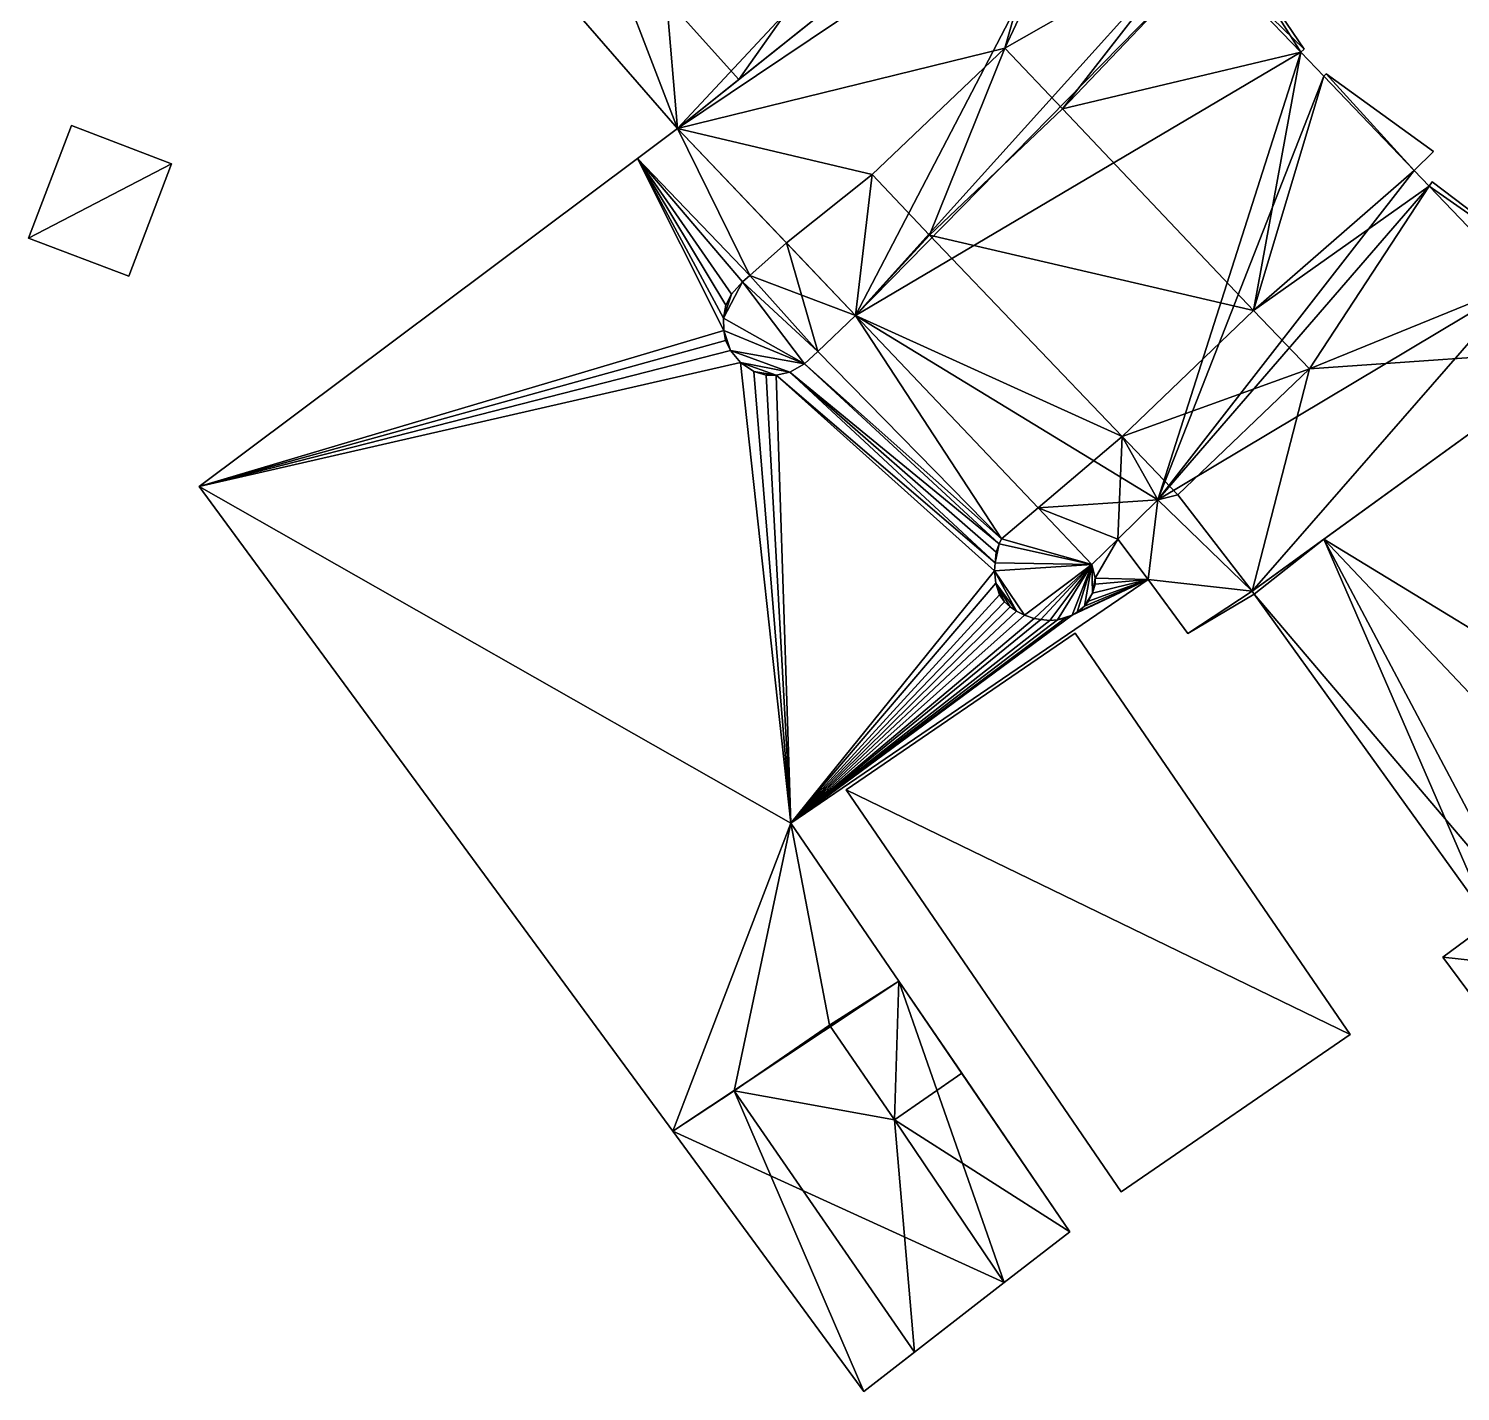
# Model space of a CAD drawing. Header units: inches. Extents: x 92123 to 92822, y 437993 to 438384.
# Drawn here: x 92207.5 to 92257.9, y 437992.6 to 438040.5 of the extents above; entities that cross this region are included whole.
import ezdxf

# ---------------------------------------------------------------- set-up
doc = ezdxf.new("R2010")
doc.units = ezdxf.units.IN
doc.header["$MEASUREMENT"] = 0
doc.layers.add('9200_4380_building', color=10, linetype='Continuous')

msp = doc.modelspace()

# ---------------------------------------------------------------- meshes
at = {"layer": '9200_4380_building'}
mesh = msp.add_polyface(dxfattribs=at)
corners = [(92243.146, 438048.313, 13.775), (92240.684, 438049.647, 15.925), (92242.944, 438047.048, 13.025), (92244.25, 438048.09, 13.025), (92243.645, 438048.738, 13.025), (92240.148, 438052.485, 13.78), (92240.148, 438052.485, 13.025), (92239.738, 438052.109, 13.775), (92243.645, 438048.738, 13.751), (92244.25, 438048.09, -1.416), (92242.473, 438049.993, -1.416), (92242.473, 438049.993, 15.14), (92243.02, 438050.5, 15.139), (92243.02, 438050.5, -1.416), (92241.77, 438051.82, -1.416), (92242.351, 438051.207, 15.925), (92241.77, 438051.82, 15.199), (92241.257, 438051.297, -1.416), (92241.257, 438051.297, 15.21), (92239.708, 438052.956, 13.025), (92239.708, 438052.956, -1.416), (92227.58, 438044.25, -1.416), (92227.58, 438044.25, 11.875), (92236.886, 438050.93, 13.025), (92238.476, 438052.072, 15.875), (92227.58, 438044.25, 13.025), (92225.47, 438042.65, 11.875), (92225.47, 438042.65, -1.416), (92230.37, 438037.02, -1.416), (92230.37, 438037.02, 11.875), (92242.292, 438046.528, 13.025), (92232.529, 438038.742, 13.025), (92232.529, 438038.742, 11.875), (92240.571, 438049.778, 15.922), (92240.571, 438049.778, 15.875), (92240.684, 438049.647, 15.739), (92229.974, 438041.575, 11.875), (92229.974, 438041.575, 15.875), (92239.981, 438049.294, 15.875)]
mesh.append_faces([[corners[k] for k in face] for face in [(2, 35, 30), (38, 35, 34), (30, 35, 38), (32, 36, 29), (26, 36, 22), (29, 36, 26), (8, 11, 0), (1, 11, 15), (0, 11, 1), (11, 12, 15), (38, 37, 31), (30, 38, 31), (23, 25, 37), (38, 23, 37), (21, 17, 10), (14, 13, 17), (17, 13, 10), (21, 20, 17), (21, 10, 28), (27, 21, 28), (28, 10, 9), (38, 24, 23), (34, 24, 38), (18, 7, 1), (18, 5, 7), (15, 18, 1), (15, 16, 18), (1, 7, 33), (7, 19, 24), (33, 7, 24), (6, 19, 7), (31, 37, 36), (31, 36, 32), (37, 25, 36), (25, 22, 36), (1, 33, 34), (1, 34, 35), (2, 1, 35), (33, 24, 34), (9, 3, 2), (32, 9, 30), (29, 28, 32), (2, 30, 9), (28, 9, 32), (30, 31, 32), (29, 26, 28), (26, 27, 28), (21, 27, 26), (21, 26, 22), (22, 25, 23), (20, 23, 19), (20, 21, 23), (23, 24, 19), (21, 22, 23), (20, 6, 17), (6, 18, 17), (5, 18, 6), (19, 6, 20), (14, 17, 16), (17, 18, 16), (16, 12, 14), (15, 12, 16), (12, 13, 14), (12, 11, 10), (12, 10, 13), (11, 4, 10), (11, 8, 4), (4, 3, 9), (4, 9, 10), (8, 0, 4), (5, 6, 7), (3, 0, 2), (3, 4, 0), (0, 1, 2)]])
mesh = msp.add_polyface(dxfattribs=at)
corners = [(92231.99, 438030.343, 26.274), (92232.656, 438031.615, 26.274), (92232.269, 438031.187, 26.274), (92232.909, 438031.841, 26.274), (92235.309, 438029.172, 26.274), (92234.197, 438032.993, 26.274), (92241.889, 438039.838, 30.249), (92237.214, 438035.393, 30.249), (92239.24, 438033.262, 30.249), (92243.915, 438037.706, 30.249), (92237.214, 438035.393, 26.518), (92241.889, 438039.838, 26.518), (92230.37, 438037.02, 26.518), (92244.25, 438048.09, 26.518), (92236.632, 438030.429, 26.518), (92239.24, 438033.262, 26.518), (92234.197, 438032.993, 26.518), (92234.197, 438032.993, 23.574), (92230.37, 438037.02, 23.574), (92232.909, 438031.841, 23.574), (92228.958, 438035.963, 23.574), (92232.909, 438031.841, 0.858), (92228.958, 438035.963, 0.858), (92228.958, 438035.963, -1.228), (92232.909, 438031.841, -1.228), (92232.269, 438031.187, -1.228), (92232.071, 438030.794, 0.858), (92232.269, 438031.187, 0.858), (92232.656, 438031.615, -1.228), (92232.656, 438031.615, 0.858), (92244.25, 438048.09, -1.228), (92245.273, 438047.024, -1.228), (92230.37, 438037.02, -1.228), (92236.632, 438030.429, -1.228), (92231.99, 438030.343, -1.228), (92236.632, 438030.429, 26.274), (92232.071, 438030.794, 26.274), (92243.915, 438037.706, 26.518)]
mesh.append_faces([[corners[k] for k in face] for face in [(0, 1, 2), (3, 4, 5), (6, 7, 8), (6, 8, 9), (10, 11, 12), (12, 11, 13), (10, 14, 15), (16, 14, 10), (12, 16, 10), (17, 18, 19), (18, 20, 19), (21, 22, 23), (21, 23, 24), (25, 26, 27), (28, 25, 29), (25, 27, 29), (24, 28, 21), (28, 29, 21), (30, 31, 32), (32, 33, 24), (23, 32, 24), (28, 34, 25), (32, 31, 33), (14, 16, 35), (16, 5, 35), (18, 5, 12), (17, 5, 18), (5, 16, 12), (29, 27, 1), (27, 2, 1), (27, 26, 36), (27, 36, 2), (17, 19, 5), (19, 3, 5), (1, 19, 29), (3, 19, 1), (19, 21, 29), (8, 7, 15), (7, 10, 15), (9, 8, 37), (8, 15, 37), (37, 11, 6), (11, 10, 6), (10, 7, 6), (19, 20, 21), (20, 22, 21), (22, 18, 32), (20, 18, 22), (22, 32, 23), (18, 13, 30), (12, 13, 18), (18, 30, 32)]])
mesh = msp.add_polyface(dxfattribs=at)
corners = [(92241.889, 438039.838, 26.518), (92248.53, 438043.63, 26.518), (92245.273, 438047.024, 26.518), (92243.915, 438037.706, 26.518), (92249.049, 438043.09, 26.518), (92252.305, 438039.696, 26.518), (92244.25, 438048.09, 26.518), (92253.2, 438038.94, 24.249), (92253.114, 438038.854, 24.249), (92256.302, 438035.532, 24.249), (92252.43, 438039.81, 24.249), (92249.76, 438043.74, 24.249), (92252.305, 438039.696, 24.249), (92249.049, 438043.09, 24.249), (92248.69, 438043.74, 24.249), (92245.97, 438047.69, 24.249), (92245.273, 438047.024, 24.249), (92248.53, 438043.63, 24.249), (92253.2, 438038.94, -1.228), (92256.98, 438036.2, -1.228), (92256.302, 438035.532, -1.228), (92236.632, 438030.429, -1.228), (92249.049, 438043.09, -1.228), (92252.305, 438039.696, -1.228), (92253.114, 438038.854, -1.228), (92245.273, 438047.024, -1.228), (92248.53, 438043.63, -1.228), (92249.76, 438043.74, -1.228), (92252.43, 438039.81, -1.228), (92245.97, 438047.69, -1.228), (92248.69, 438043.74, -1.228), (92241.889, 438039.838, 30.249), (92243.915, 438037.706, 30.249), (92253.114, 438038.854, 26.518), (92244.25, 438048.09, -1.228), (92256.98, 438036.2, 24.249)]
mesh.append_faces([[corners[k] for k in face] for face in [(0, 1, 2), (0, 3, 1), (4, 3, 5), (1, 3, 4), (0, 2, 6), (7, 8, 9), (10, 11, 12), (11, 13, 12), (14, 15, 16), (14, 16, 17), (18, 19, 20), (21, 22, 23), (24, 18, 20), (21, 25, 26), (22, 27, 28), (23, 22, 28), (21, 26, 22), (26, 29, 30), (26, 25, 29), (3, 31, 32), (9, 8, 33), (12, 13, 5), (13, 4, 5), (17, 16, 2), (17, 2, 1), (6, 16, 34), (2, 16, 6), (16, 25, 34), (4, 13, 17), (17, 13, 26), (1, 4, 17), (13, 22, 26), (33, 8, 12), (12, 8, 23), (5, 33, 12), (8, 24, 23), (29, 25, 16), (29, 16, 15), (30, 29, 14), (29, 15, 14), (14, 17, 26), (14, 26, 30), (27, 22, 11), (22, 13, 11), (28, 27, 10), (27, 11, 10), (10, 12, 23), (10, 23, 28), (18, 24, 8), (18, 8, 7), (19, 18, 7), (19, 7, 35)]])
mesh = msp.add_polyface(dxfattribs=at)
corners = [(92250.649, 438030.604, 30.249), (92246.014, 438026.17, 30.249), (92252.611, 438028.552, 30.249), (92247.976, 438024.118, 30.249), (92260.76, 438032.24, 24.249), (92256.93, 438035.14, 24.249), (92256.832, 438034.98, 24.249), (92260.083, 438031.592, 24.249), (92256.832, 438034.98, 26.518), (92252.611, 438028.552, 26.518), (92260.083, 438031.592, 26.518), (92262.34, 438029.24, 26.518), (92252.305, 438039.696, 26.518), (92243.915, 438037.706, 26.518), (92250.649, 438030.604, 26.518), (92253.114, 438038.854, 26.518), (92256.302, 438035.532, 26.518), (92239.24, 438033.262, 26.518), (92246.014, 438026.17, 26.518), (92250.6, 438020.73, 26.518), (92256.98, 438036.2, 24.249), (92253.2, 438038.94, 24.249), (92256.302, 438035.532, 24.249), (92256.302, 438035.532, -1.228), (92256.832, 438034.98, -1.228), (92247.276, 438023.941, -1.228), (92260.083, 438031.592, -1.228), (92262.34, 438029.24, -1.228), (92250.6, 438020.73, -1.228), (92260.76, 438032.24, -1.228), (92256.93, 438035.14, -1.228), (92253.114, 438038.854, -1.228), (92236.632, 438030.429, -1.228), (92252.305, 438039.696, -1.228), (92247.976, 438024.118, 26.518), (92256.98, 438036.2, -1.228), (92250.6, 438020.73, 23.433)]
mesh.append_faces([[corners[k] for k in face] for face in [(0, 1, 2), (1, 3, 2), (4, 5, 6), (4, 6, 7), (8, 9, 10), (10, 9, 11), (12, 13, 14), (15, 12, 14), (16, 14, 8), (9, 8, 14), (14, 13, 17), (14, 17, 18), (11, 9, 19), (15, 14, 16), (20, 21, 22), (23, 24, 25), (26, 27, 28), (29, 24, 30), (25, 26, 28), (31, 23, 25), (24, 29, 26), (25, 24, 26), (32, 33, 25), (33, 31, 25), (14, 18, 0), (18, 1, 0), (9, 14, 2), (14, 0, 2), (2, 3, 9), (3, 34, 9), (3, 1, 18), (3, 18, 34), (7, 6, 8), (7, 8, 10), (22, 15, 16), (8, 6, 22), (22, 6, 23), (16, 8, 22), (6, 24, 23), (7, 11, 27), (10, 11, 7), (7, 27, 26), (20, 22, 35), (22, 23, 35), (30, 24, 6), (30, 6, 5), (29, 30, 4), (30, 5, 4), (4, 7, 26), (4, 26, 29), (27, 11, 36)]])
mesh = msp.add_polyface(dxfattribs=at)
corners = [(92212.556, 438035.772, 1.645), (92207.522, 438033.16, 0.232), (92211.048, 438031.816, 0.328), (92209.03, 438037.117, 1.548), (92207.522, 438033.16, -1.531), (92209.03, 438037.117, -1.531), (92212.556, 438035.772, -1.531), (92211.048, 438031.816, -1.531)]
mesh.append_faces([[corners[k] for k in face] for face in [(0, 2, 6), (2, 7, 6), (2, 1, 7), (1, 4, 7), (5, 4, 1), (5, 1, 3), (6, 5, 3), (6, 3, 0), (7, 4, 6), (4, 5, 6), (0, 3, 1), (0, 1, 2)]])
mesh = msp.add_polyface(dxfattribs=at)
corners = [(92241.705, 438020.601, -1.228), (92241.705, 438020.601, 0.858), (92241.881, 438020.36, 0.858), (92241.881, 438020.36, -1.228), (92236.92, 437992.57, -1.228), (92238.707, 437993.953, 2.546), (92236.92, 437992.57, 2.546), (92241.87, 437996.4, -1.228), (92241.87, 437996.4, 3.624), (92238.707, 437993.953, 3.624), (92244.18, 437998.19, 3.624), (92244.18, 437998.19, -1.228), (92238.158, 438007.008, 0.858), (92240.373, 438003.764, 0.858), (92238.158, 438007.008, -1.228), (92240.373, 438003.764, 3.624), (92234.36, 438012.57, -1.228), (92234.36, 438012.57, 0.858), (92246.93, 438021.14, 0.858), (92246.93, 438021.14, -1.228), (92213.53, 438024.42, -1.228), (92213.53, 438024.42, 0.858), (92228.958, 438035.963, 0.858), (92228.958, 438035.963, -1.228), (92230.199, 438001.722, 2.546), (92230.199, 438001.722, 0.858), (92230.199, 438001.722, -1.228), (92238.008, 438002.131, 0.858), (92235.712, 438005.457, 3.624), (92238.008, 438002.131, 3.624), (92235.712, 438005.457, 0.858), (92232.361, 438003.144, 2.546), (92232.361, 438003.144, 0.858), (92232.361, 438003.144, 3.624), (92245.865, 438022.559, 0.858), (92245.865, 438022.559, -1.228), (92244.956, 438021.669, 0.858), (92244.956, 438021.669, -1.228), (92245.073, 438021.191, 0.858), (92245.073, 438021.191, -1.228), (92245.072, 438020.978, 0.858), (92245.072, 438020.978, -1.228), (92244.979, 438020.658, -1.228), (92244.979, 438020.658, 0.858), (92244.835, 438020.382, -1.228), (92244.835, 438020.382, 0.858), (92244.691, 438020.209, -1.228), (92244.691, 438020.209, 0.858), (92244.439, 438019.995, 0.858), (92244.439, 438019.995, -1.228), (92244.259, 438019.883, -1.228), (92244.259, 438019.883, 0.858), (92244.008, 438019.776, 0.858), (92244.008, 438019.776, -1.228), (92243.738, 438019.722, 0.858), (92243.738, 438019.722, -1.228), (92243.472, 438019.702, -1.228), (92243.472, 438019.702, 0.858), (92243.161, 438019.732, -1.228), (92243.161, 438019.732, 0.858), (92242.916, 438019.774, -1.228), (92242.916, 438019.774, 0.858), (92242.587, 438019.89, 0.858), (92242.587, 438019.89, -1.228), (92242.304, 438020.027, -1.228), (92242.304, 438020.027, 0.858), (92242.078, 438020.182, -1.228), (92242.078, 438020.182, 0.858), (92232.909, 438031.841, -1.228), (92232.656, 438031.615, -1.228), (92231.995, 438029.909, -1.228), (92232.051, 438029.549, -1.228), (92233.488, 438028.337, -1.228), (92233.836, 438028.334, -1.228), (92232.234, 438029.201, -1.228), (92232.269, 438031.187, -1.228), (92234.842, 438028.728, -1.228), (92241.686, 438022.399, -1.228), (92234.32, 438028.441, -1.228), (92232.071, 438030.794, -1.228), (92231.99, 438030.343, -1.228), (92232.581, 438028.774, -1.228), (92233.048, 438028.468, -1.228), (92241.582, 438022.099, -1.228), (92241.771, 438022.579, -1.228), (92235.309, 438029.172, -1.228), (92241.546, 438021.732, -1.228), (92241.528, 438021.452, -1.228), (92241.572, 438021.019, -1.228), (92241.572, 438021.019, 0.858), (92241.528, 438021.452, 0.858), (92241.546, 438021.732, 0.858), (92241.582, 438022.099, 0.858), (92241.686, 438022.399, 0.858), (92241.771, 438022.579, 0.858), (92235.309, 438029.172, 0.858), (92234.842, 438028.728, 0.858), (92234.32, 438028.441, 0.858), (92233.836, 438028.334, 0.858), (92233.488, 438028.337, 0.858), (92233.048, 438028.468, 0.858), (92232.581, 438028.774, 0.858), (92232.234, 438029.201, 0.858), (92232.051, 438029.549, 0.858), (92231.995, 438029.909, 0.858), (92231.99, 438030.343, 0.858), (92232.071, 438030.794, 0.858), (92232.269, 438031.187, 0.858), (92232.656, 438031.615, 0.858), (92232.909, 438031.841, 0.858)]
mesh.append_faces([[corners[k] for k in face] for face in [(5, 31, 6), (31, 24, 6), (29, 8, 10), (29, 9, 8), (28, 33, 29), (33, 9, 29), (10, 15, 29), (67, 17, 65), (65, 17, 62), (62, 17, 61), (61, 17, 59), (59, 17, 57), (57, 17, 54), (54, 17, 52), (52, 17, 51), (51, 18, 48), (48, 18, 47), (47, 18, 45), (45, 18, 43), (51, 17, 18), (40, 18, 38), (38, 18, 34), (43, 18, 40), (100, 101, 17), (12, 17, 30), (30, 27, 12), (2, 17, 67), (12, 27, 13), (2, 1, 17), (17, 1, 89), (104, 21, 103), (109, 22, 108), (108, 22, 107), (107, 22, 106), (106, 22, 105), (105, 22, 104), (104, 22, 21), (103, 21, 102), (17, 101, 21), (25, 32, 17), (17, 99, 100), (17, 89, 90), (99, 17, 98), (102, 21, 101), (98, 17, 90), (94, 95, 96), (36, 38, 34), (25, 17, 21), (93, 94, 96), (97, 93, 96), (97, 92, 93), (17, 32, 30), (97, 98, 91), (97, 91, 92), (98, 90, 91), (68, 23, 109), (23, 22, 109), (109, 108, 69), (109, 69, 68), (108, 107, 75), (108, 75, 69), (107, 106, 75), (106, 79, 75), (106, 105, 79), (105, 80, 79), (70, 80, 104), (80, 105, 104), (71, 70, 104), (71, 104, 103), (74, 71, 103), (74, 103, 102), (81, 74, 101), (74, 102, 101), (82, 81, 101), (82, 101, 100), (72, 82, 100), (72, 100, 99), (73, 72, 99), (73, 99, 98), (78, 73, 98), (78, 98, 97), (76, 78, 97), (76, 97, 96), (85, 76, 95), (76, 96, 95), (84, 85, 94), (85, 95, 94), (94, 93, 84), (93, 77, 84), (93, 92, 83), (93, 83, 77), (92, 91, 86), (92, 86, 83), (91, 90, 87), (91, 87, 86), (88, 87, 89), (87, 90, 89), (0, 88, 89), (0, 89, 1), (66, 16, 3), (3, 16, 0), (0, 16, 88), (88, 16, 87), (87, 16, 73), (86, 87, 73), (78, 86, 73), (78, 83, 86), (84, 76, 85), (84, 77, 76), (72, 16, 82), (83, 78, 77), (82, 16, 81), (81, 16, 20), (74, 81, 20), (23, 70, 20), (23, 80, 70), (23, 79, 80), (23, 75, 79), (76, 77, 78), (23, 69, 75), (71, 74, 20), (26, 20, 16), (14, 26, 16), (14, 7, 26), (11, 7, 14), (26, 7, 4), (19, 16, 50), (41, 19, 42), (72, 73, 16), (37, 35, 39), (70, 71, 20), (68, 69, 23), (39, 35, 19), (41, 39, 19), (42, 19, 44), (44, 19, 46), (46, 19, 49), (49, 19, 50), (50, 16, 53), (53, 16, 55), (55, 16, 56), (56, 16, 58), (66, 64, 16), (60, 16, 63), (58, 16, 60), (16, 64, 63), (66, 3, 67), (3, 2, 67), (64, 66, 65), (66, 67, 65), (63, 64, 62), (64, 65, 62), (60, 63, 62), (60, 62, 61), (58, 60, 59), (60, 61, 59), (56, 58, 57), (58, 59, 57), (55, 56, 54), (56, 57, 54), (53, 55, 54), (53, 54, 52), (50, 53, 52), (50, 52, 51), (49, 50, 48), (50, 51, 48), (46, 49, 48), (46, 48, 47), (44, 46, 45), (46, 47, 45), (42, 44, 43), (44, 45, 43), (41, 42, 40), (42, 43, 40), (39, 41, 40), (39, 40, 38), (38, 36, 37), (38, 37, 39), (35, 37, 36), (35, 36, 34), (19, 35, 34), (19, 34, 18), (9, 33, 31), (9, 31, 5), (32, 25, 24), (32, 24, 31), (31, 28, 30), (33, 28, 31), (31, 30, 32), (13, 27, 15), (27, 29, 15), (27, 30, 28), (27, 28, 29), (25, 21, 20), (25, 20, 26), (26, 4, 25), (4, 6, 25), (6, 24, 25), (23, 20, 22), (20, 21, 22), (18, 17, 16), (18, 16, 19), (14, 16, 12), (16, 17, 12), (14, 13, 11), (13, 10, 11), (15, 10, 13), (12, 13, 14), (10, 8, 7), (10, 7, 11), (8, 9, 5), (8, 5, 7), (7, 5, 4), (4, 5, 6), (3, 0, 2), (0, 1, 2)]])
mesh = msp.add_polyface(dxfattribs=at)
corners = [(92234.32, 438028.441, 26.274), (92232.234, 438029.201, 26.274), (92232.581, 438028.774, 26.274), (92234.842, 438028.728, 26.274), (92231.995, 438029.909, 26.274), (92232.051, 438029.549, 26.274), (92231.99, 438030.343, 26.274), (92232.656, 438031.615, 26.274), (92232.269, 438031.187, 26.274), (92232.071, 438030.794, 26.274), (92235.309, 438029.172, 26.274), (92232.909, 438031.841, 26.274), (92234.197, 438032.993, 26.274), (92236.632, 438030.429, 26.274), (92236.632, 438030.429, 26.518), (92246.014, 438026.17, 26.518), (92239.24, 438033.262, 26.518), (92235.309, 438029.172, 0.858), (92234.842, 438028.728, 0.858), (92234.842, 438028.728, -1.228), (92235.309, 438029.172, -1.228), (92232.581, 438028.774, 0.858), (92232.234, 438029.201, 0.858), (92232.234, 438029.201, -1.228), (92232.581, 438028.774, -1.228), (92232.051, 438029.549, 0.858), (92232.051, 438029.549, -1.228), (92231.995, 438029.909, 0.858), (92231.995, 438029.909, -1.228), (92231.99, 438030.343, 0.858), (92231.99, 438030.343, -1.228), (92232.071, 438030.794, -1.228), (92232.071, 438030.794, 0.858), (92232.269, 438031.187, -1.228), (92236.632, 438030.429, -1.228), (92236.632, 438030.429, 23.687), (92235.309, 438029.172, 23.687), (92232.909, 438031.841, -1.228), (92232.656, 438031.615, -1.228), (92234.32, 438028.441, -1.228)]
mesh.append_faces([[corners[k] for k in face] for face in [(0, 1, 2), (3, 4, 1), (1, 4, 5), (3, 6, 4), (3, 7, 6), (6, 8, 9), (3, 10, 7), (7, 10, 11), (12, 10, 13), (14, 15, 16), (17, 18, 19), (17, 19, 20), (21, 22, 23), (21, 23, 24), (22, 25, 23), (25, 26, 23), (25, 27, 26), (27, 28, 26), (27, 29, 30), (27, 30, 28), (31, 30, 29), (31, 29, 32), (33, 31, 32), (20, 34, 17), (34, 35, 17), (35, 36, 17), (37, 34, 20), (38, 37, 20), (19, 38, 20), (19, 30, 38), (33, 30, 31), (19, 28, 30), (19, 23, 28), (28, 23, 26), (19, 39, 23), (23, 39, 24), (13, 10, 35), (10, 36, 35), (18, 36, 3), (17, 36, 18), (36, 10, 3), (32, 29, 9), (29, 6, 9), (4, 6, 27), (6, 29, 27), (5, 4, 27), (5, 27, 25), (1, 5, 25), (1, 25, 22), (2, 1, 21), (1, 22, 21)]])
mesh = msp.add_polyface(dxfattribs=at)
corners = [(92241.686, 438022.399, 26.274), (92241.582, 438022.099, 26.274), (92241.546, 438021.732, 26.274), (92234.842, 438028.728, 26.274), (92232.234, 438029.201, 26.274), (92234.32, 438028.441, 26.274), (92232.581, 438028.774, 26.274), (92233.836, 438028.334, 26.274), (92233.048, 438028.468, 26.274), (92233.488, 438028.337, 26.274), (92241.572, 438021.019, 0.858), (92241.572, 438021.019, -1.228), (92241.705, 438020.601, -1.228), (92241.528, 438021.452, 0.858), (92241.528, 438021.452, -1.228), (92241.546, 438021.732, -1.228), (92241.546, 438021.732, 0.858), (92241.582, 438022.099, -1.228), (92241.582, 438022.099, 0.858), (92241.686, 438022.399, 0.858), (92243.064, 438023.66, 23.687), (92236.632, 438030.429, 23.687), (92243.064, 438023.66, -1.228), (92236.632, 438030.429, -1.228), (92234.842, 438028.728, 0.858), (92234.32, 438028.441, 0.858), (92234.842, 438028.728, -1.228), (92234.32, 438028.441, -1.228), (92233.836, 438028.334, 0.858), (92233.836, 438028.334, -1.228), (92233.488, 438028.337, 0.858), (92233.488, 438028.337, -1.228), (92233.048, 438028.468, 0.858), (92233.048, 438028.468, -1.228), (92232.581, 438028.774, 0.858), (92232.581, 438028.774, -1.228), (92241.528, 438021.452, 26.274), (92241.686, 438022.399, -1.228), (92241.705, 438020.601, 26.274), (92241.572, 438021.019, 26.274), (92243.064, 438023.66, 26.274), (92236.632, 438030.429, 26.274), (92243.064, 438023.66, 26.518), (92236.632, 438030.429, 26.518)]
mesh.append_faces([[corners[k] for k in face] for face in [(0, 1, 2), (3, 4, 5), (5, 6, 7), (7, 8, 9), (7, 6, 8), (10, 11, 12), (10, 13, 14), (10, 14, 11), (15, 14, 16), (14, 13, 16), (17, 15, 18), (15, 16, 18), (17, 18, 19), (20, 21, 22), (21, 23, 22), (24, 25, 26), (25, 27, 26), (25, 28, 27), (28, 29, 27), (28, 30, 29), (30, 31, 29), (30, 32, 31), (32, 33, 31), (32, 34, 33), (34, 35, 33), (19, 18, 1), (18, 16, 2), (18, 2, 1), (16, 13, 2), (13, 36, 2), (35, 27, 29), (33, 29, 31), (33, 35, 29), (17, 37, 15), (38, 39, 10), (20, 40, 41), (21, 20, 41), (40, 42, 43), (40, 43, 41), (8, 6, 32), (6, 34, 32), (9, 8, 30), (8, 32, 30), (7, 9, 28), (9, 30, 28), (5, 7, 25), (7, 28, 25), (3, 5, 25), (3, 25, 24), (39, 36, 10), (36, 13, 10)]])
mesh = msp.add_polyface(dxfattribs=at)
corners = [(92236.632, 438030.429, 23.687), (92235.309, 438029.172, 23.687), (92241.771, 438022.579, 23.687), (92243.064, 438023.66, 23.687), (92241.771, 438022.579, 0.858), (92235.309, 438029.172, -1.228), (92241.771, 438022.579, -1.228), (92235.309, 438029.172, 0.858), (92236.632, 438030.429, -1.228), (92243.064, 438023.66, -1.228)]
mesh.append_faces([[corners[k] for k in face] for face in [(6, 5, 8), (6, 8, 9), (9, 8, 0), (9, 0, 3), (6, 9, 4), (9, 3, 4), (3, 2, 4), (7, 0, 8), (1, 0, 7), (7, 8, 5), (2, 1, 7), (2, 7, 4), (4, 7, 5), (4, 5, 6), (3, 0, 2), (0, 1, 2)]])
mesh = msp.add_polyface(dxfattribs=at)
corners = [(92241.528, 438021.452, 26.274), (92242.304, 438020.027, 26.274), (92242.587, 438019.89, 26.274), (92241.572, 438021.019, 26.274), (92241.881, 438020.36, 26.274), (92242.078, 438020.182, 26.274), (92241.705, 438020.601, 26.274), (92241.546, 438021.732, 26.274), (92244.956, 438021.669, 26.274), (92241.686, 438022.399, 26.274), (92241.771, 438022.579, 26.274), (92243.064, 438023.66, 26.518), (92246.014, 438026.17, 26.518), (92236.632, 438030.429, 26.518), (92242.916, 438019.774, 0.858), (92242.587, 438019.89, 0.858), (92242.916, 438019.774, -1.228), (92242.587, 438019.89, -1.228), (92242.304, 438020.027, 0.858), (92242.304, 438020.027, -1.228), (92242.078, 438020.182, 0.858), (92242.078, 438020.182, -1.228), (92241.881, 438020.36, 0.858), (92241.881, 438020.36, -1.228), (92241.705, 438020.601, 0.858), (92241.705, 438020.601, -1.228), (92241.572, 438021.019, 0.858), (92241.686, 438022.399, -1.228), (92241.582, 438022.099, -1.228), (92241.686, 438022.399, 0.858), (92241.771, 438022.579, -1.228), (92241.771, 438022.579, 0.858), (92243.064, 438023.66, 23.687), (92243.064, 438023.66, -1.228), (92241.771, 438022.579, 23.687), (92243.064, 438023.66, 26.274), (92241.582, 438022.099, 26.274), (92236.632, 438030.429, -1.228), (92247.276, 438023.941, -1.228), (92244.956, 438021.669, -1.228), (92241.546, 438021.732, -1.228), (92241.528, 438021.452, -1.228), (92241.572, 438021.019, -1.228), (92242.916, 438019.774, 26.274)]
mesh.append_faces([[corners[k] for k in face] for face in [(0, 1, 2), (0, 3, 1), (3, 4, 5), (3, 6, 4), (1, 3, 5), (7, 0, 8), (9, 7, 8), (10, 9, 8), (11, 12, 13), (14, 15, 16), (15, 17, 16), (15, 18, 19), (15, 19, 17), (18, 20, 21), (18, 21, 19), (20, 22, 23), (20, 23, 21), (22, 24, 25), (22, 25, 23), (24, 26, 25), (27, 28, 29), (30, 27, 29), (30, 29, 31), (31, 32, 33), (34, 32, 31), (31, 33, 30), (32, 34, 10), (32, 10, 35), (29, 36, 9), (37, 38, 33), (27, 30, 39), (40, 27, 39), (39, 41, 40), (17, 19, 41), (41, 19, 42), (42, 19, 21), (23, 42, 21), (25, 42, 23), (6, 26, 24), (4, 6, 24), (4, 24, 22), (5, 4, 20), (4, 22, 20), (1, 5, 18), (5, 20, 18), (2, 1, 18), (2, 18, 15), (43, 2, 14), (2, 15, 14), (9, 34, 29), (10, 34, 9), (34, 31, 29)]])
mesh = msp.add_polyface(dxfattribs=at)
corners = [(92244.691, 438020.209, 26.274), (92244.979, 438020.658, 26.274), (92244.956, 438021.669, 26.274), (92245.073, 438021.191, 26.274), (92245.072, 438020.978, 26.274), (92244.835, 438020.382, 26.274), (92247.976, 438024.118, 26.518), (92247.276, 438023.941, 26.518), (92250.6, 438020.73, 26.518), (92246.014, 438026.17, 26.518), (92245.865, 438022.559, 26.518), (92243.064, 438023.66, 26.518), (92252.611, 438028.552, 26.518), (92250.6, 438020.73, 23.433), (92247.276, 438023.941, 23.433), (92250.6, 438020.73, -1.228), (92247.276, 438023.941, -1.228), (92245.865, 438022.559, 0.858), (92244.956, 438021.669, 0.858), (92245.865, 438022.559, -1.228), (92244.956, 438021.669, -1.228), (92245.073, 438021.191, -1.228), (92245.073, 438021.191, 0.858), (92245.072, 438020.978, 0.858), (92245.072, 438020.978, -1.228), (92244.979, 438020.658, 0.858), (92244.979, 438020.658, -1.228), (92244.835, 438020.382, 0.858), (92244.835, 438020.382, -1.228), (92244.691, 438020.209, 0.858), (92244.691, 438020.209, -1.228), (92245.865, 438022.559, 23.433), (92244.439, 438019.995, -1.228), (92243.064, 438023.66, -1.228), (92244.956, 438021.669, 26.518), (92262.34, 438029.24, -1.228), (92262.34, 438029.24, 26.518)]
mesh.append_faces([[corners[k] for k in face] for face in [(0, 1, 2), (2, 1, 3), (1, 4, 3), (5, 1, 0), (6, 7, 8), (6, 9, 7), (7, 9, 10), (10, 9, 11), (12, 6, 8), (13, 14, 15), (14, 16, 15), (17, 18, 19), (18, 20, 19), (21, 20, 22), (20, 18, 22), (22, 23, 21), (23, 24, 21), (23, 25, 26), (23, 26, 24), (25, 27, 28), (25, 28, 26), (27, 29, 30), (27, 30, 28), (19, 16, 17), (16, 14, 17), (14, 31, 17), (20, 30, 32), (20, 26, 30), (30, 26, 28), (21, 24, 26), (20, 21, 26), (16, 19, 33), (5, 0, 29), (5, 29, 27), (1, 5, 27), (1, 27, 25), (4, 1, 23), (1, 25, 23), (3, 4, 22), (4, 23, 22), (22, 18, 3), (18, 2, 3), (8, 7, 13), (7, 14, 13), (7, 10, 14), (10, 31, 14), (18, 31, 2), (18, 17, 31), (31, 10, 2), (10, 34, 2), (15, 35, 13), (36, 8, 13)]])
mesh = msp.add_polyface(dxfattribs=at)
corners = [(92266.288, 438008.647, 3.175), (92265.107, 438009.895, 3.175), (92265.107, 438009.895, 2.775), (92266.288, 438008.647, 0.099), (92265.107, 438009.895, 0.099), (92253.124, 438022.559, 3.475), (92262.34, 438029.24, 0.099), (92253.124, 438022.559, 0.099), (92253.124, 438022.559, 19.475), (92262.34, 438029.24, 19.475), (92272.495, 438007.524, 19.475), (92269.55, 438005.27, 19.475), (92269.55, 438005.27, 3.175), (92272.495, 438007.524, 0.099), (92269.55, 438005.27, 0.099), (92278.59, 438012.19, 0.099), (92278.59, 438012.19, 19.475), (92267.809, 438007.072, 3.175), (92266.288, 438008.647, 19.475), (92267.809, 438007.072, 19.475), (92267.809, 438007.072, 0.099), (92265.107, 438009.895, 19.475), (92263.144, 438011.969, 19.475), (92263.144, 438011.969, 3.475), (92263.144, 438011.969, 2.775), (92267.36, 438015.108, 19.475), (92264.977, 438018.373, 22.026), (92267.36, 438015.108, 22.026), (92264.977, 438018.373, 19.475), (92265.09, 438013.45, 22.026), (92265.09, 438013.45, 19.475), (92262.706, 438016.715, 22.026), (92262.706, 438016.715, 19.475), (92263.144, 438011.969, 0.099)]
mesh.append_faces([[corners[k] for k in face] for face in [(27, 26, 31), (27, 31, 29), (10, 18, 19), (25, 21, 18), (30, 22, 21), (9, 8, 32), (16, 9, 28), (10, 16, 25), (18, 10, 25), (19, 11, 10), (22, 32, 8), (30, 21, 25), (22, 30, 32), (25, 16, 28), (9, 32, 28), (12, 17, 14), (17, 20, 14), (2, 24, 4), (24, 33, 4), (7, 24, 5), (33, 24, 7), (24, 23, 5), (14, 20, 13), (13, 20, 3), (4, 13, 3), (4, 15, 13), (33, 6, 15), (7, 6, 33), (33, 15, 4), (28, 32, 31), (28, 31, 26), (29, 31, 30), (31, 32, 30), (27, 29, 25), (29, 30, 25), (25, 28, 26), (25, 26, 27), (11, 19, 17), (11, 17, 12), (22, 8, 5), (22, 5, 23), (18, 21, 1), (18, 1, 0), (24, 1, 23), (24, 2, 1), (1, 21, 23), (21, 22, 23), (20, 17, 0), (3, 20, 0), (17, 19, 18), (17, 18, 0), (15, 6, 9), (15, 9, 16), (16, 10, 15), (10, 13, 15), (14, 13, 12), (13, 10, 12), (10, 11, 12), (5, 9, 6), (8, 9, 5), (5, 6, 7), (4, 3, 2), (3, 0, 2), (0, 1, 2)]])
mesh = msp.add_polyface(dxfattribs=at)
corners = [(92246.93, 438021.14, 23.433), (92247.276, 438023.941, 23.433), (92245.865, 438022.559, 23.433), (92248.33, 438019.24, 23.433), (92250.6, 438020.73, 23.433), (92250.67, 438020.63, 23.433), (92250.6, 438020.73, -1.228), (92247.276, 438023.941, -1.228), (92250.67, 438020.63, -1.228), (92248.33, 438019.24, -1.228), (92246.93, 438021.14, 0.858), (92246.93, 438021.14, -1.228), (92245.865, 438022.559, 0.858), (92245.865, 438022.559, -1.228)]
mesh.append_faces([[corners[k] for k in face] for face in [(10, 12, 11), (12, 13, 11), (9, 6, 8), (11, 7, 6), (13, 7, 11), (6, 9, 11), (12, 1, 7), (2, 1, 12), (12, 7, 13), (0, 2, 12), (0, 12, 10), (11, 9, 10), (9, 3, 10), (3, 0, 10), (5, 3, 9), (5, 9, 8), (8, 6, 5), (6, 4, 5), (6, 7, 1), (6, 1, 4), (5, 4, 3), (0, 4, 1), (3, 4, 0), (0, 1, 2)]])
mesh = msp.add_polyface(dxfattribs=at)
corners = [(92244.008, 438019.776, 26.274), (92244.259, 438019.883, 26.274), (92243.738, 438019.722, 26.274), (92244.956, 438021.669, 26.274), (92243.472, 438019.702, 26.274), (92243.161, 438019.732, 26.274), (92242.916, 438019.774, 26.274), (92242.587, 438019.89, 26.274), (92241.528, 438021.452, 26.274), (92243.064, 438023.66, 26.274), (92241.771, 438022.579, 26.274), (92244.439, 438019.995, 26.274), (92244.691, 438020.209, 26.274), (92244.956, 438021.669, 26.518), (92245.865, 438022.559, 26.518), (92243.064, 438023.66, 26.518), (92244.691, 438020.209, 0.858), (92244.439, 438019.995, 0.858), (92244.691, 438020.209, -1.228), (92244.439, 438019.995, -1.228), (92244.259, 438019.883, 0.858), (92244.259, 438019.883, -1.228), (92244.008, 438019.776, 0.858), (92244.008, 438019.776, -1.228), (92243.738, 438019.722, 0.858), (92243.738, 438019.722, -1.228), (92243.472, 438019.702, 0.858), (92243.472, 438019.702, -1.228), (92243.161, 438019.732, 0.858), (92243.161, 438019.732, -1.228), (92242.916, 438019.774, 0.858), (92242.916, 438019.774, -1.228), (92244.956, 438021.669, -1.228), (92245.865, 438022.559, -1.228), (92243.064, 438023.66, -1.228), (92241.771, 438022.579, -1.228), (92242.587, 438019.89, -1.228), (92241.528, 438021.452, -1.228)]
mesh.append_faces([[corners[k] for k in face] for face in [(0, 1, 2), (2, 1, 3), (4, 2, 3), (5, 4, 3), (6, 5, 3), (7, 6, 3), (8, 7, 3), (9, 10, 3), (3, 1, 11), (12, 3, 11), (13, 14, 15), (16, 17, 18), (17, 19, 18), (17, 20, 21), (17, 21, 19), (20, 22, 21), (22, 23, 21), (22, 24, 23), (24, 25, 23), (24, 26, 27), (24, 27, 25), (26, 28, 29), (26, 29, 27), (28, 30, 31), (28, 31, 29), (25, 27, 32), (25, 21, 23), (32, 19, 21), (33, 32, 34), (21, 25, 32), (32, 27, 29), (34, 32, 35), (31, 32, 29), (36, 37, 32), (36, 32, 31), (5, 6, 28), (6, 30, 28), (4, 5, 28), (4, 28, 26), (2, 4, 26), (2, 26, 24), (0, 2, 22), (2, 24, 22), (1, 0, 22), (1, 22, 20), (11, 1, 20), (11, 20, 17), (12, 11, 16), (11, 17, 16), (13, 15, 9), (13, 9, 3)]])
mesh = msp.add_polyface(dxfattribs=at)
corners = [(92263.144, 438011.969, 2.775), (92263.144, 438011.969, 0.099), (92253.124, 438022.559, 0.099), (92263.144, 438011.969, 3.475), (92253.124, 438022.559, 3.475), (92250.6, 438020.73, 3.475), (92250.6, 438020.73, 0.099), (92258.97, 438009.08, 3.175), (92258.97, 438009.08, 3.475), (92250.67, 438020.63, 3.475), (92258.97, 438009.08, 0.099), (92250.67, 438020.63, 0.099), (92257.307, 438007.846, 0.099), (92257.307, 438007.846, 3.175), (92260.144, 438004.022, 0.099), (92260.144, 438004.022, 3.175), (92266.288, 438008.647, 0.099), (92266.288, 438008.647, 3.175), (92259.911, 438009.756, 3.475), (92259.911, 438009.756, 3.175), (92259.911, 438009.756, 2.775), (92265.107, 438009.895, 2.775), (92261.617, 438007.384, 3.175), (92265.107, 438009.895, 3.175), (92261.617, 438007.384, 2.775), (92265.107, 438009.895, 0.099)]
mesh.append_faces([[corners[k] for k in face] for face in [(0, 20, 24), (0, 24, 21), (9, 18, 4), (9, 8, 18), (18, 3, 4), (9, 4, 5), (17, 23, 22), (15, 22, 13), (17, 22, 15), (13, 22, 7), (7, 22, 19), (25, 1, 0), (25, 0, 21), (21, 17, 16), (23, 17, 21), (21, 16, 25), (1, 25, 10), (25, 16, 14), (2, 1, 10), (6, 2, 11), (10, 25, 14), (11, 2, 10), (10, 14, 12), (24, 20, 22), (20, 19, 22), (21, 24, 22), (21, 22, 23), (18, 8, 7), (18, 7, 19), (20, 0, 19), (0, 3, 19), (3, 18, 19), (17, 15, 16), (15, 14, 16), (15, 13, 14), (13, 12, 14), (10, 12, 7), (12, 13, 7), (9, 5, 11), (5, 6, 11), (11, 7, 9), (10, 7, 11), (7, 8, 9), (2, 6, 5), (2, 5, 4), (4, 0, 2), (3, 0, 4), (0, 1, 2)]])
mesh = msp.add_polyface(dxfattribs=at)
corners = [(92254.05, 438005.13, 5.85), (92236.3, 438013.74, 5.85), (92245.98, 437999.59, 5.85), (92244.36, 438019.25, 5.85), (92236.3, 438013.74, 0.179), (92244.36, 438019.25, 0.179), (92245.98, 437999.59, 0.179), (92254.05, 438005.13, 0.179)]
mesh.append_faces([[corners[k] for k in face] for face in [(2, 1, 6), (1, 4, 6), (6, 4, 7), (4, 5, 7), (7, 5, 3), (7, 3, 0), (0, 2, 7), (2, 6, 7), (5, 4, 3), (4, 1, 3), (0, 3, 1), (0, 1, 2)]])

doc.saveas('drawing.dxf')
